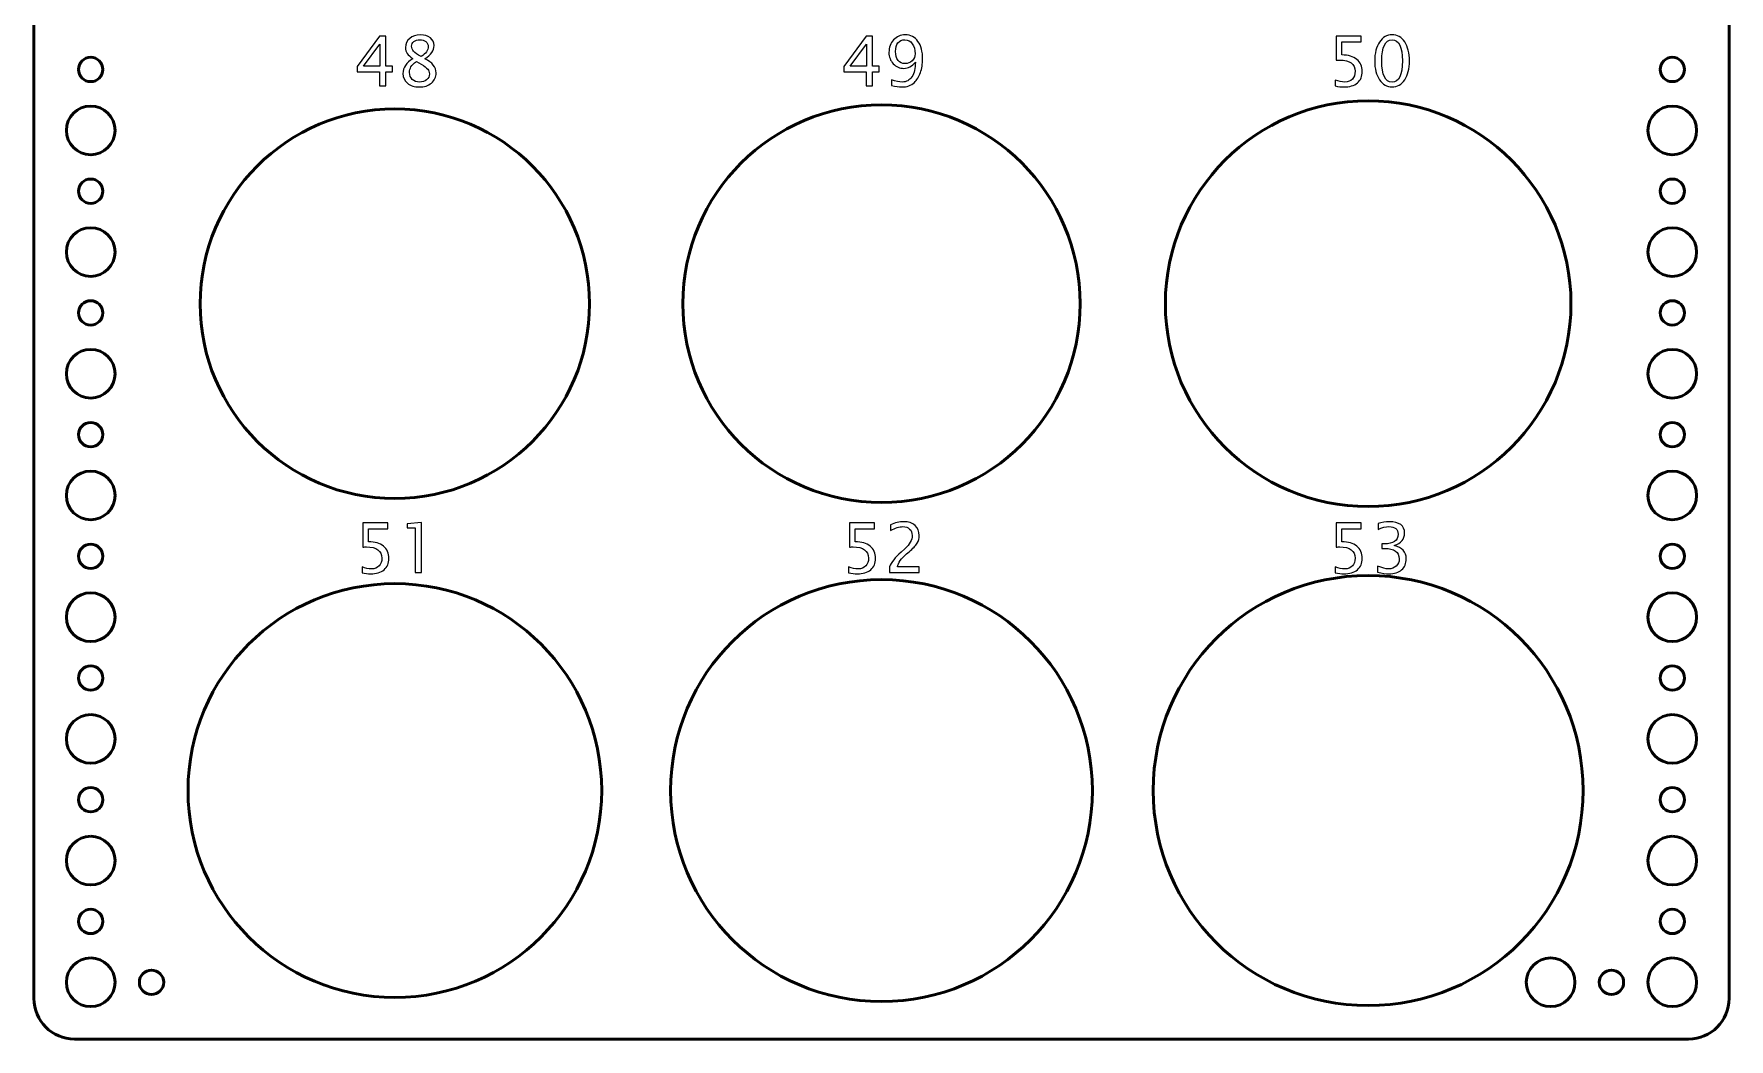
# Model space of a CAD drawing. Header units: centimetres. Extents: x -57 to 41, y -60 to 58.
# Drawn here: x -55.45 to -34.55, y -2.95 to 9.44 of the extents above; entities that cross this region are included whole.
import ezdxf

# ---------------------------------------------------------------- set-up
doc = ezdxf.new("R2010")
doc.units = ezdxf.units.CM
doc.header["$MEASUREMENT"] = 0
doc.layers.add('Layer 1', color=7, linetype='Continuous')

msp = doc.modelspace()

# ---------------------------------------------------------------- linework, layer by layer
at = {"layer": 'Layer 1', "lineweight": 53}
for centre, major_axis in [((-54.75, 9), (0, 0.15)), ((-35.25, 9), (0, 0.15)), ((-38.99995, 6.11322), (0, 2.50005)), ((-54.74999, 8.25001), (0, 0.30001)), ((-50.99995, 6.11322), (0, 2.40005)), ((-44.99995, 6.11322), (0, 2.45005)), ((-35.24999, 8.25001), (0, 0.30001)), ((-54.75, 7.5), (0, 0.15)), ((-35.25, 7.5), (0, 0.15)), ((-54.74999, 6.75001), (0, 0.30001)), ((-35.24999, 6.75001), (0, 0.30001)), ((-54.75, 6), (0, 0.15)), ((-35.25, 6), (0, 0.15)), ((-54.74999, 5.25001), (0, 0.30001)), ((-35.24999, 5.25001), (0, 0.30001)), ((-54.75, 4.5), (0, 0.15)), ((-35.25, 4.5), (0, 0.15)), ((-54.74999, 3.75001), (0, 0.30001)), ((-35.24999, 3.75001), (0, 0.30001)), ((-54.75, 3), (0, 0.15)), ((-35.25, 3), (0, 0.15)), ((-38.99995, 0.11322), (0, 2.65005)), ((-54.74999, 2.25001), (0, 0.30001)), ((-50.99995, 0.11322), (0, 2.55005)), ((-44.99995, 0.11322), (0, 2.60005)), ((-35.24999, 2.25001), (0, 0.30001)), ((-54.75, 1.5), (0, 0.15)), ((-35.25, 1.5), (0, 0.15)), ((-54.74999, 0.75001), (0, 0.30001)), ((-35.25001, 0.75001), (0, 0.30001)), ((-54.75, 0), (0, 0.15)), ((-35.25, 0), (0, 0.15)), ((-54.74999, -0.74999), (0, 0.30001)), ((-35.25001, -0.74999), (0, 0.30001)), ((-54.75, -1.5), (0, 0.15)), ((-35.25, -1.5), (0, 0.15)), ((-54.74999, -2.24999), (0, 0.30001)), ((-35.25001, -2.24999), (0, 0.30001))]:
    msp.add_ellipse(centre, major_axis=major_axis, ratio=1, dxfattribs=at)
for points, knots in [([(-55.45, -2.45), (-55.45, -2.45), (-55.45, 26.45), (-55.45, 26.45), (-55.45, 26.45), (-55.45, 26.72614), (-55.22614, 26.95), (-54.95, 26.95), (-54.95, 26.95), (-54.95, 26.95), (-35.05, 26.95), (-35.05, 26.95), (-35.05, 26.95), (-34.77386, 26.95), (-34.55, 26.72614), (-34.55, 26.45), (-34.55, 26.45), (-34.55, 26.45), (-34.55, -2.45), (-34.55, -2.45), (-34.55, -2.45), (-34.55, -2.72614), (-34.77386, -2.95), (-35.05, -2.95), (-35.05, -2.95), (-35.05, -2.95), (-54.95, -2.95), (-54.95, -2.95), (-54.95, -2.95), (-55.22614, -2.95), (-55.45, -2.72614), (-55.45, -2.45)], [0, 0, 0, 0, 0.11111111, 0.11111111, 0.11111111, 0.11111111, 0.22222222, 0.22222222, 0.22222222, 0.22222222, 0.33333333, 0.33333333, 0.33333333, 0.33333333, 0.44444444, 0.44444444, 0.44444444, 0.44444444, 0.55555556, 0.55555556, 0.55555556, 0.55555556, 0.66666667, 0.66666667, 0.66666667, 0.66666667, 0.77777778, 0.77777778, 0.77777778, 0.77777778, 1, 1, 1, 1]), ([(-36.45, -2.25), (-36.45, -2.41569), (-36.58431, -2.55), (-36.75, -2.55), (-36.75, -2.55), (-36.91569, -2.55), (-37.05, -2.41569), (-37.05, -2.25), (-37.05, -2.25), (-37.05, -2.08431), (-36.91569, -1.95), (-36.75, -1.95), (-36.75, -1.95), (-36.58431, -1.95), (-36.45, -2.08431), (-36.45, -2.25)], [0, 0, 0, 0, 0.2, 0.2, 0.2, 0.2, 0.4, 0.4, 0.4, 0.4, 0.6, 0.6, 0.6, 0.6, 1, 1, 1, 1]), ([(-54.15, -2.25), (-54.15, -2.33284), (-54.08284, -2.4), (-54, -2.4), (-54, -2.4), (-53.91716, -2.4), (-53.85, -2.33284), (-53.85, -2.25), (-53.85, -2.25), (-53.85, -2.16716), (-53.91716, -2.1), (-54, -2.1), (-54, -2.1), (-54.08284, -2.1), (-54.15, -2.16716), (-54.15, -2.25)], [0, 0, 0, 0, 0.2, 0.2, 0.2, 0.2, 0.4, 0.4, 0.4, 0.4, 0.6, 0.6, 0.6, 0.6, 1, 1, 1, 1]), ([(-35.85, -2.25), (-35.85, -2.33284), (-35.91716, -2.4), (-36, -2.4), (-36, -2.4), (-36.08284, -2.4), (-36.15, -2.33284), (-36.15, -2.25), (-36.15, -2.25), (-36.15, -2.16716), (-36.08284, -2.1), (-36, -2.1), (-36, -2.1), (-35.91716, -2.1), (-35.85, -2.16716), (-35.85, -2.25)], [0, 0, 0, 0, 0.2, 0.2, 0.2, 0.2, 0.4, 0.4, 0.4, 0.4, 0.6, 0.6, 0.6, 0.6, 1, 1, 1, 1])]:
    msp.add_open_spline(points, degree=3, knots=knots, dxfattribs=at)
at = {"layer": 'Layer 1', "color": 5, "lineweight": 9}
for points, knots in [([(-51.18896, 8.79958), (-51.18896, 8.79958), (-51.18896, 8.97315), (-51.18896, 8.97315), (-51.18896, 8.97315), (-51.18896, 8.97315), (-51.46497, 8.97315), (-51.46497, 8.97315), (-51.46497, 8.97315), (-51.46497, 8.97315), (-51.46497, 9.03495), (-51.46497, 9.03495), (-51.46497, 9.03495), (-51.46497, 9.03495), (-51.18896, 9.41172), (-51.18896, 9.41172), (-51.18896, 9.41172), (-51.18896, 9.41172), (-51.11276, 9.41172), (-51.11276, 9.41172), (-51.11276, 9.41172), (-51.11276, 9.41172), (-51.11276, 9.04003), (-51.11276, 9.04003), (-51.11276, 9.04003), (-51.11276, 9.04003), (-51.03063, 9.04003), (-51.03063, 9.04003), (-51.03063, 9.04003), (-51.03063, 9.04003), (-51.03063, 8.97315), (-51.03063, 8.97315), (-51.03063, 8.97315), (-51.03063, 8.97315), (-51.11276, 8.97315), (-51.11276, 8.97315), (-51.11276, 8.97315), (-51.11276, 8.97315), (-51.11276, 8.79958), (-51.11276, 8.79958), (-51.11276, 8.79958), (-51.11276, 8.79958), (-51.18896, 8.79958), (-51.18896, 8.79958)], [0, 0, 0, 0, 0.08333333, 0.08333333, 0.08333333, 0.08333333, 0.16666667, 0.16666667, 0.16666667, 0.16666667, 0.25, 0.25, 0.25, 0.25, 0.33333333, 0.33333333, 0.33333333, 0.33333333, 0.41666667, 0.41666667, 0.41666667, 0.41666667, 0.5, 0.5, 0.5, 0.5, 0.58333333, 0.58333333, 0.58333333, 0.58333333, 0.66666667, 0.66666667, 0.66666667, 0.66666667, 0.75, 0.75, 0.75, 0.75, 0.83333333, 0.83333333, 0.83333333, 0.83333333, 1, 1, 1, 1]), ([(-50.77804, 9.13274), (-50.81162, 9.15617), (-50.83505, 9.1779), (-50.84817, 9.19808), (-50.84817, 9.19808), (-50.86129, 9.21812), (-50.86778, 9.24239), (-50.86778, 9.27075), (-50.86778, 9.27075), (-50.86778, 9.31704), (-50.85085, 9.35471), (-50.81712, 9.38364), (-50.81712, 9.38364), (-50.78326, 9.41257), (-50.73909, 9.42696), (-50.68462, 9.42696), (-50.68462, 9.42696), (-50.63438, 9.42696), (-50.5936, 9.41469), (-50.56242, 9.39013), (-50.56242, 9.39013), (-50.53123, 9.36572), (-50.51557, 9.33383), (-50.51557, 9.29474), (-50.51557, 9.29474), (-50.51557, 9.23547), (-50.55353, 9.18143), (-50.6293, 9.13274), (-50.6293, 9.13274), (-50.53716, 9.08759), (-50.49101, 9.02931), (-50.49101, 8.95791), (-50.49101, 8.95791), (-50.49101, 8.90697), (-50.51035, 8.86534), (-50.54887, 8.83288), (-50.54887, 8.83288), (-50.58739, 8.80057), (-50.63692, 8.78434), (-50.6976, 8.78434), (-50.6976, 8.78434), (-50.75814, 8.78434), (-50.80696, 8.79958), (-50.84422, 8.83006), (-50.84422, 8.83006), (-50.88133, 8.8604), (-50.89996, 8.90047), (-50.89996, 8.95001), (-50.89996, 8.95001), (-50.89996, 9.02338), (-50.85932, 9.0842), (-50.77804, 9.13274)], [0, 0, 0, 0, 0.07142857, 0.07142857, 0.07142857, 0.07142857, 0.14285714, 0.14285714, 0.14285714, 0.14285714, 0.21428571, 0.21428571, 0.21428571, 0.21428571, 0.28571429, 0.28571429, 0.28571429, 0.28571429, 0.35714286, 0.35714286, 0.35714286, 0.35714286, 0.42857143, 0.42857143, 0.42857143, 0.42857143, 0.5, 0.5, 0.5, 0.5, 0.57142857, 0.57142857, 0.57142857, 0.57142857, 0.64285714, 0.64285714, 0.64285714, 0.64285714, 0.71428571, 0.71428571, 0.71428571, 0.71428571, 0.78571429, 0.78571429, 0.78571429, 0.78571429, 0.85714286, 0.85714286, 0.85714286, 0.85714286, 1, 1, 1, 1]), ([(-45.18896, 8.79958), (-45.18896, 8.79958), (-45.18896, 8.97315), (-45.18896, 8.97315), (-45.18896, 8.97315), (-45.18896, 8.97315), (-45.46497, 8.97315), (-45.46497, 8.97315), (-45.46497, 8.97315), (-45.46497, 8.97315), (-45.46497, 9.03495), (-45.46497, 9.03495), (-45.46497, 9.03495), (-45.46497, 9.03495), (-45.18896, 9.41172), (-45.18896, 9.41172), (-45.18896, 9.41172), (-45.18896, 9.41172), (-45.11276, 9.41172), (-45.11276, 9.41172), (-45.11276, 9.41172), (-45.11276, 9.41172), (-45.11276, 9.04003), (-45.11276, 9.04003), (-45.11276, 9.04003), (-45.11276, 9.04003), (-45.03063, 9.04003), (-45.03063, 9.04003), (-45.03063, 9.04003), (-45.03063, 9.04003), (-45.03063, 8.97315), (-45.03063, 8.97315), (-45.03063, 8.97315), (-45.03063, 8.97315), (-45.11276, 8.97315), (-45.11276, 8.97315), (-45.11276, 8.97315), (-45.11276, 8.97315), (-45.11276, 8.79958), (-45.11276, 8.79958), (-45.11276, 8.79958), (-45.11276, 8.79958), (-45.18896, 8.79958), (-45.18896, 8.79958)], [0, 0, 0, 0, 0.08333333, 0.08333333, 0.08333333, 0.08333333, 0.16666667, 0.16666667, 0.16666667, 0.16666667, 0.25, 0.25, 0.25, 0.25, 0.33333333, 0.33333333, 0.33333333, 0.33333333, 0.41666667, 0.41666667, 0.41666667, 0.41666667, 0.5, 0.5, 0.5, 0.5, 0.58333333, 0.58333333, 0.58333333, 0.58333333, 0.66666667, 0.66666667, 0.66666667, 0.66666667, 0.75, 0.75, 0.75, 0.75, 0.83333333, 0.83333333, 0.83333333, 0.83333333, 1, 1, 1, 1]), ([(-44.87625, 8.80297), (-44.87625, 8.80297), (-44.87625, 8.87239), (-44.87625, 8.87239), (-44.87625, 8.87239), (-44.82446, 8.85433), (-44.78043, 8.8453), (-44.74403, 8.8453), (-44.74403, 8.8453), (-44.69337, 8.8453), (-44.65372, 8.86689), (-44.62521, 8.91007), (-44.62521, 8.91007), (-44.59671, 8.95325), (-44.58246, 9.01336), (-44.58246, 9.09027), (-44.58246, 9.09027), (-44.6238, 9.03933), (-44.67079, 9.01379), (-44.72357, 9.01379), (-44.72357, 9.01379), (-44.77507, 9.01379), (-44.81882, 9.0327), (-44.85466, 9.07066), (-44.85466, 9.07066), (-44.8905, 9.10861), (-44.90842, 9.15476), (-44.90842, 9.20937), (-44.90842, 9.20937), (-44.90842, 9.27202), (-44.88937, 9.32395), (-44.85113, 9.36516), (-44.85113, 9.36516), (-44.81303, 9.40636), (-44.76505, 9.42696), (-44.7072, 9.42696), (-44.7072, 9.42696), (-44.64073, 9.42696), (-44.58838, 9.40029), (-44.55014, 9.34695), (-44.55014, 9.34695), (-44.5119, 9.29361), (-44.49271, 9.22066), (-44.49271, 9.12795), (-44.49271, 9.12795), (-44.49271, 9.06896), (-44.50188, 9.01351), (-44.52037, 8.96158), (-44.52037, 8.96158), (-44.53885, 8.90951), (-44.56355, 8.86915), (-44.59473, 8.84022), (-44.59473, 8.84022), (-44.63453, 8.80297), (-44.68702, 8.78434), (-44.75193, 8.78434), (-44.75193, 8.78434), (-44.78396, 8.78434), (-44.82531, 8.79055), (-44.87625, 8.80297)], [0, 0, 0, 0, 0.0625, 0.0625, 0.0625, 0.0625, 0.125, 0.125, 0.125, 0.125, 0.1875, 0.1875, 0.1875, 0.1875, 0.25, 0.25, 0.25, 0.25, 0.3125, 0.3125, 0.3125, 0.3125, 0.375, 0.375, 0.375, 0.375, 0.4375, 0.4375, 0.4375, 0.4375, 0.5, 0.5, 0.5, 0.5, 0.5625, 0.5625, 0.5625, 0.5625, 0.625, 0.625, 0.625, 0.625, 0.6875, 0.6875, 0.6875, 0.6875, 0.75, 0.75, 0.75, 0.75, 0.8125, 0.8125, 0.8125, 0.8125, 0.875, 0.875, 0.875, 0.875, 1, 1, 1, 1]), ([(-39.40486, 8.79704), (-39.40486, 8.79704), (-39.40486, 8.86985), (-39.40486, 8.86985), (-39.40486, 8.86985), (-39.36436, 8.85348), (-39.32597, 8.8453), (-39.28929, 8.8453), (-39.28929, 8.8453), (-39.24921, 8.8453), (-39.2176, 8.85715), (-39.1946, 8.88086), (-39.1946, 8.88086), (-39.1716, 8.90457), (-39.16017, 8.93716), (-39.16017, 8.97865), (-39.16017, 8.97865), (-39.16017, 9.02324), (-39.1764, 9.05739), (-39.20885, 9.08096), (-39.20885, 9.08096), (-39.24131, 9.10452), (-39.2883, 9.11623), (-39.34968, 9.11623), (-39.34968, 9.11623), (-39.36393, 9.11623), (-39.37903, 9.11525), (-39.3947, 9.11327), (-39.3947, 9.11327), (-39.3947, 9.11327), (-39.3947, 9.41172), (-39.3947, 9.41172), (-39.3947, 9.41172), (-39.3947, 9.41172), (-39.08481, 9.41172), (-39.08481, 9.41172), (-39.08481, 9.41172), (-39.08481, 9.41172), (-39.08481, 9.3406), (-39.08481, 9.3406), (-39.08481, 9.3406), (-39.08481, 9.3406), (-39.32358, 9.3406), (-39.32358, 9.3406), (-39.32358, 9.3406), (-39.32358, 9.3406), (-39.32358, 9.17889), (-39.32358, 9.17889), (-39.32358, 9.17889), (-39.24484, 9.17889), (-39.18345, 9.16083), (-39.13928, 9.1247), (-39.13928, 9.1247), (-39.09512, 9.08872), (-39.07296, 9.03876), (-39.07296, 8.97484), (-39.07296, 8.97484), (-39.07296, 8.91529), (-39.093, 8.86872), (-39.13308, 8.835), (-39.13308, 8.835), (-39.17315, 8.80127), (-39.22847, 8.78434), (-39.29902, 8.78434), (-39.29902, 8.78434), (-39.33049, 8.78434), (-39.36577, 8.78857), (-39.40486, 8.79704)], [0, 0, 0, 0, 0.05555556, 0.05555556, 0.05555556, 0.05555556, 0.11111111, 0.11111111, 0.11111111, 0.11111111, 0.16666667, 0.16666667, 0.16666667, 0.16666667, 0.22222222, 0.22222222, 0.22222222, 0.22222222, 0.27777778, 0.27777778, 0.27777778, 0.27777778, 0.33333333, 0.33333333, 0.33333333, 0.33333333, 0.38888889, 0.38888889, 0.38888889, 0.38888889, 0.44444444, 0.44444444, 0.44444444, 0.44444444, 0.5, 0.5, 0.5, 0.5, 0.55555556, 0.55555556, 0.55555556, 0.55555556, 0.61111111, 0.61111111, 0.61111111, 0.61111111, 0.66666667, 0.66666667, 0.66666667, 0.66666667, 0.72222222, 0.72222222, 0.72222222, 0.72222222, 0.77777778, 0.77777778, 0.77777778, 0.77777778, 0.83333333, 0.83333333, 0.83333333, 0.83333333, 0.88888889, 0.88888889, 0.88888889, 0.88888889, 1, 1, 1, 1]), ([(-38.70522, 8.78434), (-38.76943, 8.78434), (-38.82122, 8.81383), (-38.86045, 8.87268), (-38.86045, 8.87268), (-38.89982, 8.93152), (-38.91943, 9.00913), (-38.91943, 9.10565), (-38.91943, 9.10565), (-38.91943, 9.20217), (-38.89982, 9.27978), (-38.86045, 9.33863), (-38.86045, 9.33863), (-38.82122, 9.39747), (-38.76943, 9.42696), (-38.70522, 9.42696), (-38.70522, 9.42696), (-38.64073, 9.42696), (-38.58895, 9.39761), (-38.54972, 9.33891), (-38.54972, 9.33891), (-38.51063, 9.28021), (-38.49101, 9.20245), (-38.49101, 9.10565), (-38.49101, 9.10565), (-38.49101, 9.00913), (-38.51063, 8.93152), (-38.54972, 8.87268), (-38.54972, 8.87268), (-38.58895, 8.81383), (-38.64073, 8.78434), (-38.70522, 8.78434)], [0, 0, 0, 0, 0.11111111, 0.11111111, 0.11111111, 0.11111111, 0.22222222, 0.22222222, 0.22222222, 0.22222222, 0.33333333, 0.33333333, 0.33333333, 0.33333333, 0.44444444, 0.44444444, 0.44444444, 0.44444444, 0.55555556, 0.55555556, 0.55555556, 0.55555556, 0.66666667, 0.66666667, 0.66666667, 0.66666667, 0.77777778, 0.77777778, 0.77777778, 0.77777778, 1, 1, 1, 1]), ([(-51.38468, 9.04003), (-51.38468, 9.04003), (-51.18388, 9.04003), (-51.18388, 9.04003), (-51.18388, 9.04003), (-51.18388, 9.04003), (-51.18388, 9.31125), (-51.18388, 9.31125), (-51.18388, 9.31125), (-51.18388, 9.31125), (-51.38468, 9.04003), (-51.38468, 9.04003)], [0, 0, 0, 0, 0.25, 0.25, 0.25, 0.25, 0.5, 0.5, 0.5, 0.5, 1, 1, 1, 1]), ([(-50.67474, 9.15829), (-50.61773, 9.19596), (-50.58923, 9.23773), (-50.58923, 9.28388), (-50.58923, 9.28388), (-50.58923, 9.30857), (-50.59882, 9.32833), (-50.61787, 9.34342), (-50.61787, 9.34342), (-50.63707, 9.35852), (-50.66204, 9.366), (-50.69295, 9.366), (-50.69295, 9.366), (-50.72286, 9.366), (-50.74727, 9.35866), (-50.76604, 9.34385), (-50.76604, 9.34385), (-50.78481, 9.32903), (-50.79412, 9.30998), (-50.79412, 9.28642), (-50.79412, 9.28642), (-50.79412, 9.26356), (-50.78566, 9.24295), (-50.76872, 9.22461), (-50.76872, 9.22461), (-50.75179, 9.2064), (-50.72046, 9.18425), (-50.67474, 9.15829)], [0, 0, 0, 0, 0.125, 0.125, 0.125, 0.125, 0.25, 0.25, 0.25, 0.25, 0.375, 0.375, 0.375, 0.375, 0.5, 0.5, 0.5, 0.5, 0.625, 0.625, 0.625, 0.625, 0.75, 0.75, 0.75, 0.75, 1, 1, 1, 1]), ([(-45.38468, 9.04003), (-45.38468, 9.04003), (-45.18388, 9.04003), (-45.18388, 9.04003), (-45.18388, 9.04003), (-45.18388, 9.04003), (-45.18388, 9.31125), (-45.18388, 9.31125), (-45.18388, 9.31125), (-45.18388, 9.31125), (-45.38468, 9.04003), (-45.38468, 9.04003)], [0, 0, 0, 0, 0.25, 0.25, 0.25, 0.25, 0.5, 0.5, 0.5, 0.5, 1, 1, 1, 1]), ([(-44.82714, 9.2232), (-44.82714, 9.17663), (-44.81656, 9.1398), (-44.79539, 9.11271), (-44.79539, 9.11271), (-44.77423, 9.08575), (-44.74572, 9.07221), (-44.70974, 9.07221), (-44.70974, 9.07221), (-44.67517, 9.07221), (-44.64567, 9.08392), (-44.6214, 9.10734), (-44.6214, 9.10734), (-44.59713, 9.13077), (-44.585, 9.15913), (-44.585, 9.19215), (-44.585, 9.19215), (-44.585, 9.24436), (-44.59671, 9.28642), (-44.62027, 9.31817), (-44.62027, 9.31817), (-44.6437, 9.35006), (-44.67446, 9.366), (-44.7127, 9.366), (-44.7127, 9.366), (-44.7484, 9.366), (-44.77634, 9.3533), (-44.79666, 9.3279), (-44.79666, 9.3279), (-44.81698, 9.3025), (-44.82714, 9.26765), (-44.82714, 9.2232)], [0, 0, 0, 0, 0.11111111, 0.11111111, 0.11111111, 0.11111111, 0.22222222, 0.22222222, 0.22222222, 0.22222222, 0.33333333, 0.33333333, 0.33333333, 0.33333333, 0.44444444, 0.44444444, 0.44444444, 0.44444444, 0.55555556, 0.55555556, 0.55555556, 0.55555556, 0.66666667, 0.66666667, 0.66666667, 0.66666667, 0.77777778, 0.77777778, 0.77777778, 0.77777778, 1, 1, 1, 1]), ([(-38.70536, 8.8453), (-38.62056, 8.8453), (-38.57822, 8.93208), (-38.57822, 9.10565), (-38.57822, 9.10565), (-38.57822, 9.27922), (-38.62056, 9.366), (-38.70536, 9.366), (-38.70536, 9.366), (-38.78989, 9.366), (-38.83222, 9.27922), (-38.83222, 9.10565), (-38.83222, 9.10565), (-38.83222, 8.93208), (-38.78989, 8.8453), (-38.70536, 8.8453)], [0, 0, 0, 0, 0.2, 0.2, 0.2, 0.2, 0.4, 0.4, 0.4, 0.4, 0.6, 0.6, 0.6, 0.6, 1, 1, 1, 1]), ([(-50.73373, 9.09972), (-50.76675, 9.07432), (-50.78918, 9.05217), (-50.80104, 9.03326), (-50.80104, 9.03326), (-50.81275, 9.01435), (-50.81868, 8.99093), (-50.81868, 8.96271), (-50.81868, 8.96271), (-50.81868, 8.92771), (-50.80739, 8.89935), (-50.78467, 8.87776), (-50.78467, 8.87776), (-50.76195, 8.85617), (-50.73217, 8.8453), (-50.69506, 8.8453), (-50.69506, 8.8453), (-50.65936, 8.8453), (-50.63029, 8.85447), (-50.60786, 8.87296), (-50.60786, 8.87296), (-50.58528, 8.89144), (-50.57399, 8.91543), (-50.57399, 8.94493), (-50.57399, 8.94493), (-50.57399, 8.96863), (-50.5809, 8.98881), (-50.59487, 9.00518), (-50.59487, 9.00518), (-50.60884, 9.02155), (-50.6358, 9.04159), (-50.67573, 9.06529), (-50.67573, 9.06529), (-50.67573, 9.06529), (-50.73373, 9.09972), (-50.73373, 9.09972)], [0, 0, 0, 0, 0.1, 0.1, 0.1, 0.1, 0.2, 0.2, 0.2, 0.2, 0.3, 0.3, 0.3, 0.3, 0.4, 0.4, 0.4, 0.4, 0.5, 0.5, 0.5, 0.5, 0.6, 0.6, 0.6, 0.6, 0.7, 0.7, 0.7, 0.7, 0.8, 0.8, 0.8, 0.8, 1, 1, 1, 1]), ([(-51.40486, 2.79704), (-51.40486, 2.79704), (-51.40486, 2.86985), (-51.40486, 2.86985), (-51.40486, 2.86985), (-51.36436, 2.85348), (-51.32597, 2.8453), (-51.28929, 2.8453), (-51.28929, 2.8453), (-51.24921, 2.8453), (-51.2176, 2.85715), (-51.1946, 2.88086), (-51.1946, 2.88086), (-51.1716, 2.90457), (-51.16017, 2.93716), (-51.16017, 2.97865), (-51.16017, 2.97865), (-51.16017, 3.02324), (-51.1764, 3.05739), (-51.20885, 3.08096), (-51.20885, 3.08096), (-51.24131, 3.10452), (-51.2883, 3.11623), (-51.34968, 3.11623), (-51.34968, 3.11623), (-51.36393, 3.11623), (-51.37903, 3.11525), (-51.3947, 3.11327), (-51.3947, 3.11327), (-51.3947, 3.11327), (-51.3947, 3.41172), (-51.3947, 3.41172), (-51.3947, 3.41172), (-51.3947, 3.41172), (-51.08481, 3.41172), (-51.08481, 3.41172), (-51.08481, 3.41172), (-51.08481, 3.41172), (-51.08481, 3.3406), (-51.08481, 3.3406), (-51.08481, 3.3406), (-51.08481, 3.3406), (-51.32358, 3.3406), (-51.32358, 3.3406), (-51.32358, 3.3406), (-51.32358, 3.3406), (-51.32358, 3.17889), (-51.32358, 3.17889), (-51.32358, 3.17889), (-51.24484, 3.17889), (-51.18345, 3.16083), (-51.13928, 3.1247), (-51.13928, 3.1247), (-51.09512, 3.08872), (-51.07296, 3.03876), (-51.07296, 2.97484), (-51.07296, 2.97484), (-51.07296, 2.91529), (-51.093, 2.86872), (-51.13308, 2.835), (-51.13308, 2.835), (-51.17315, 2.80127), (-51.22847, 2.78434), (-51.29902, 2.78434), (-51.29902, 2.78434), (-51.33049, 2.78434), (-51.36577, 2.78857), (-51.40486, 2.79704)], [0, 0, 0, 0, 0.05555556, 0.05555556, 0.05555556, 0.05555556, 0.11111111, 0.11111111, 0.11111111, 0.11111111, 0.16666667, 0.16666667, 0.16666667, 0.16666667, 0.22222222, 0.22222222, 0.22222222, 0.22222222, 0.27777778, 0.27777778, 0.27777778, 0.27777778, 0.33333333, 0.33333333, 0.33333333, 0.33333333, 0.38888889, 0.38888889, 0.38888889, 0.38888889, 0.44444444, 0.44444444, 0.44444444, 0.44444444, 0.5, 0.5, 0.5, 0.5, 0.55555556, 0.55555556, 0.55555556, 0.55555556, 0.61111111, 0.61111111, 0.61111111, 0.61111111, 0.66666667, 0.66666667, 0.66666667, 0.66666667, 0.72222222, 0.72222222, 0.72222222, 0.72222222, 0.77777778, 0.77777778, 0.77777778, 0.77777778, 0.83333333, 0.83333333, 0.83333333, 0.83333333, 0.88888889, 0.88888889, 0.88888889, 0.88888889, 1, 1, 1, 1]), ([(-50.75094, 2.79958), (-50.75094, 2.79958), (-50.75094, 3.35076), (-50.75094, 3.35076), (-50.75094, 3.35076), (-50.75094, 3.35076), (-50.84831, 3.35076), (-50.84831, 3.35076), (-50.84831, 3.35076), (-50.84831, 3.35076), (-50.84831, 3.40156), (-50.84831, 3.40156), (-50.84831, 3.40156), (-50.84831, 3.40156), (-50.66966, 3.4168), (-50.66966, 3.4168), (-50.66966, 3.4168), (-50.66966, 3.4168), (-50.66966, 2.79958), (-50.66966, 2.79958), (-50.66966, 2.79958), (-50.66966, 2.79958), (-50.75094, 2.79958), (-50.75094, 2.79958)], [0, 0, 0, 0, 0.14285714, 0.14285714, 0.14285714, 0.14285714, 0.28571429, 0.28571429, 0.28571429, 0.28571429, 0.42857143, 0.42857143, 0.42857143, 0.42857143, 0.57142857, 0.57142857, 0.57142857, 0.57142857, 0.71428571, 0.71428571, 0.71428571, 0.71428571, 1, 1, 1, 1]), ([(-45.40486, 2.79704), (-45.40486, 2.79704), (-45.40486, 2.86985), (-45.40486, 2.86985), (-45.40486, 2.86985), (-45.36436, 2.85348), (-45.32597, 2.8453), (-45.28929, 2.8453), (-45.28929, 2.8453), (-45.24921, 2.8453), (-45.2176, 2.85715), (-45.1946, 2.88086), (-45.1946, 2.88086), (-45.1716, 2.90457), (-45.16017, 2.93716), (-45.16017, 2.97865), (-45.16017, 2.97865), (-45.16017, 3.02324), (-45.1764, 3.05739), (-45.20885, 3.08096), (-45.20885, 3.08096), (-45.24131, 3.10452), (-45.2883, 3.11623), (-45.34968, 3.11623), (-45.34968, 3.11623), (-45.36393, 3.11623), (-45.37903, 3.11525), (-45.3947, 3.11327), (-45.3947, 3.11327), (-45.3947, 3.11327), (-45.3947, 3.41172), (-45.3947, 3.41172), (-45.3947, 3.41172), (-45.3947, 3.41172), (-45.08481, 3.41172), (-45.08481, 3.41172), (-45.08481, 3.41172), (-45.08481, 3.41172), (-45.08481, 3.3406), (-45.08481, 3.3406), (-45.08481, 3.3406), (-45.08481, 3.3406), (-45.32358, 3.3406), (-45.32358, 3.3406), (-45.32358, 3.3406), (-45.32358, 3.3406), (-45.32358, 3.17889), (-45.32358, 3.17889), (-45.32358, 3.17889), (-45.24484, 3.17889), (-45.18345, 3.16083), (-45.13928, 3.1247), (-45.13928, 3.1247), (-45.09512, 3.08872), (-45.07296, 3.03876), (-45.07296, 2.97484), (-45.07296, 2.97484), (-45.07296, 2.91529), (-45.093, 2.86872), (-45.13308, 2.835), (-45.13308, 2.835), (-45.17315, 2.80127), (-45.22847, 2.78434), (-45.29902, 2.78434), (-45.29902, 2.78434), (-45.33049, 2.78434), (-45.36577, 2.78857), (-45.40486, 2.79704)], [0, 0, 0, 0, 0.05555556, 0.05555556, 0.05555556, 0.05555556, 0.11111111, 0.11111111, 0.11111111, 0.11111111, 0.16666667, 0.16666667, 0.16666667, 0.16666667, 0.22222222, 0.22222222, 0.22222222, 0.22222222, 0.27777778, 0.27777778, 0.27777778, 0.27777778, 0.33333333, 0.33333333, 0.33333333, 0.33333333, 0.38888889, 0.38888889, 0.38888889, 0.38888889, 0.44444444, 0.44444444, 0.44444444, 0.44444444, 0.5, 0.5, 0.5, 0.5, 0.55555556, 0.55555556, 0.55555556, 0.55555556, 0.61111111, 0.61111111, 0.61111111, 0.61111111, 0.66666667, 0.66666667, 0.66666667, 0.66666667, 0.72222222, 0.72222222, 0.72222222, 0.72222222, 0.77777778, 0.77777778, 0.77777778, 0.77777778, 0.83333333, 0.83333333, 0.83333333, 0.83333333, 0.88888889, 0.88888889, 0.88888889, 0.88888889, 1, 1, 1, 1]), ([(-44.9025, 2.79958), (-44.9025, 2.79958), (-44.9025, 2.8707), (-44.9025, 2.8707), (-44.9025, 2.8707), (-44.87879, 2.92616), (-44.83095, 2.98669), (-44.75884, 3.05203), (-44.75884, 3.05203), (-44.75884, 3.05203), (-44.71228, 3.0938), (-44.71228, 3.0938), (-44.71228, 3.0938), (-44.65231, 3.14827), (-44.62225, 3.20217), (-44.62225, 3.25579), (-44.62225, 3.25579), (-44.62225, 3.29008), (-44.63255, 3.3169), (-44.65301, 3.33651), (-44.65301, 3.33651), (-44.67347, 3.35612), (-44.70184, 3.366), (-44.73782, 3.366), (-44.73782, 3.366), (-44.77987, 3.366), (-44.82968, 3.34992), (-44.88726, 3.31774), (-44.88726, 3.31774), (-44.88726, 3.31774), (-44.88726, 3.38886), (-44.88726, 3.38886), (-44.88726, 3.38886), (-44.83293, 3.41426), (-44.77888, 3.42696), (-44.72498, 3.42696), (-44.72498, 3.42696), (-44.66769, 3.42696), (-44.62168, 3.41158), (-44.58697, 3.38068), (-44.58697, 3.38068), (-44.5524, 3.34977), (-44.53504, 3.30885), (-44.53504, 3.25777), (-44.53504, 3.25777), (-44.53504, 3.22108), (-44.54379, 3.18848), (-44.56129, 3.16012), (-44.56129, 3.16012), (-44.57893, 3.13162), (-44.61152, 3.09718), (-44.65936, 3.05654), (-44.65936, 3.05654), (-44.65936, 3.05654), (-44.69083, 3.02973), (-44.69083, 3.02973), (-44.69083, 3.02973), (-44.7563, 2.97428), (-44.79412, 2.92122), (-44.80428, 2.8707), (-44.80428, 2.8707), (-44.80428, 2.8707), (-44.53758, 2.8707), (-44.53758, 2.8707), (-44.53758, 2.8707), (-44.53758, 2.8707), (-44.53758, 2.79958), (-44.53758, 2.79958), (-44.53758, 2.79958), (-44.53758, 2.79958), (-44.9025, 2.79958), (-44.9025, 2.79958)], [0, 0, 0, 0, 0.05263158, 0.05263158, 0.05263158, 0.05263158, 0.10526316, 0.10526316, 0.10526316, 0.10526316, 0.15789474, 0.15789474, 0.15789474, 0.15789474, 0.21052632, 0.21052632, 0.21052632, 0.21052632, 0.26315789, 0.26315789, 0.26315789, 0.26315789, 0.31578947, 0.31578947, 0.31578947, 0.31578947, 0.36842105, 0.36842105, 0.36842105, 0.36842105, 0.42105263, 0.42105263, 0.42105263, 0.42105263, 0.47368421, 0.47368421, 0.47368421, 0.47368421, 0.52631579, 0.52631579, 0.52631579, 0.52631579, 0.57894737, 0.57894737, 0.57894737, 0.57894737, 0.63157895, 0.63157895, 0.63157895, 0.63157895, 0.68421053, 0.68421053, 0.68421053, 0.68421053, 0.73684211, 0.73684211, 0.73684211, 0.73684211, 0.78947368, 0.78947368, 0.78947368, 0.78947368, 0.84210526, 0.84210526, 0.84210526, 0.84210526, 0.89473684, 0.89473684, 0.89473684, 0.89473684, 1, 1, 1, 1]), ([(-39.40486, 2.79704), (-39.40486, 2.79704), (-39.40486, 2.86985), (-39.40486, 2.86985), (-39.40486, 2.86985), (-39.36436, 2.85348), (-39.32597, 2.8453), (-39.28929, 2.8453), (-39.28929, 2.8453), (-39.24921, 2.8453), (-39.2176, 2.85715), (-39.1946, 2.88086), (-39.1946, 2.88086), (-39.1716, 2.90457), (-39.16017, 2.93716), (-39.16017, 2.97865), (-39.16017, 2.97865), (-39.16017, 3.02324), (-39.1764, 3.05739), (-39.20885, 3.08096), (-39.20885, 3.08096), (-39.24131, 3.10452), (-39.2883, 3.11623), (-39.34968, 3.11623), (-39.34968, 3.11623), (-39.36393, 3.11623), (-39.37903, 3.11525), (-39.3947, 3.11327), (-39.3947, 3.11327), (-39.3947, 3.11327), (-39.3947, 3.41172), (-39.3947, 3.41172), (-39.3947, 3.41172), (-39.3947, 3.41172), (-39.08481, 3.41172), (-39.08481, 3.41172), (-39.08481, 3.41172), (-39.08481, 3.41172), (-39.08481, 3.3406), (-39.08481, 3.3406), (-39.08481, 3.3406), (-39.08481, 3.3406), (-39.32358, 3.3406), (-39.32358, 3.3406), (-39.32358, 3.3406), (-39.32358, 3.3406), (-39.32358, 3.17889), (-39.32358, 3.17889), (-39.32358, 3.17889), (-39.24484, 3.17889), (-39.18345, 3.16083), (-39.13928, 3.1247), (-39.13928, 3.1247), (-39.09512, 3.08872), (-39.07296, 3.03876), (-39.07296, 2.97484), (-39.07296, 2.97484), (-39.07296, 2.91529), (-39.093, 2.86872), (-39.13308, 2.835), (-39.13308, 2.835), (-39.17315, 2.80127), (-39.22847, 2.78434), (-39.29902, 2.78434), (-39.29902, 2.78434), (-39.33049, 2.78434), (-39.36577, 2.78857), (-39.40486, 2.79704)], [0, 0, 0, 0, 0.05555556, 0.05555556, 0.05555556, 0.05555556, 0.11111111, 0.11111111, 0.11111111, 0.11111111, 0.16666667, 0.16666667, 0.16666667, 0.16666667, 0.22222222, 0.22222222, 0.22222222, 0.22222222, 0.27777778, 0.27777778, 0.27777778, 0.27777778, 0.33333333, 0.33333333, 0.33333333, 0.33333333, 0.38888889, 0.38888889, 0.38888889, 0.38888889, 0.44444444, 0.44444444, 0.44444444, 0.44444444, 0.5, 0.5, 0.5, 0.5, 0.55555556, 0.55555556, 0.55555556, 0.55555556, 0.61111111, 0.61111111, 0.61111111, 0.61111111, 0.66666667, 0.66666667, 0.66666667, 0.66666667, 0.72222222, 0.72222222, 0.72222222, 0.72222222, 0.77777778, 0.77777778, 0.77777778, 0.77777778, 0.83333333, 0.83333333, 0.83333333, 0.83333333, 0.88888889, 0.88888889, 0.88888889, 0.88888889, 1, 1, 1, 1]), ([(-38.88641, 2.80381), (-38.88641, 2.80381), (-38.88641, 2.88001), (-38.88641, 2.88001), (-38.88641, 2.88001), (-38.82827, 2.85687), (-38.78269, 2.8453), (-38.74925, 2.8453), (-38.74925, 2.8453), (-38.70988, 2.8453), (-38.67813, 2.85659), (-38.65372, 2.87931), (-38.65372, 2.87931), (-38.6293, 2.90203), (-38.61717, 2.93166), (-38.61717, 2.96807), (-38.61717, 2.96807), (-38.61717, 3.05443), (-38.67728, 3.09761), (-38.79751, 3.09761), (-38.79751, 3.09761), (-38.79751, 3.09761), (-38.82968, 3.09761), (-38.82968, 3.09761), (-38.82968, 3.09761), (-38.82968, 3.09761), (-38.82968, 3.15222), (-38.82968, 3.15222), (-38.82968, 3.15222), (-38.82968, 3.15222), (-38.80118, 3.15264), (-38.80118, 3.15264), (-38.80118, 3.15264), (-38.68815, 3.15264), (-38.63156, 3.19243), (-38.63156, 3.27216), (-38.63156, 3.27216), (-38.63156, 3.33468), (-38.6691, 3.366), (-38.74403, 3.366), (-38.74403, 3.366), (-38.78424, 3.366), (-38.82884, 3.35443), (-38.87794, 3.33129), (-38.87794, 3.33129), (-38.87794, 3.33129), (-38.87794, 3.40241), (-38.87794, 3.40241), (-38.87794, 3.40241), (-38.82982, 3.41878), (-38.7834, 3.42696), (-38.73881, 3.42696), (-38.73881, 3.42696), (-38.67813, 3.42696), (-38.63142, 3.41483), (-38.59897, 3.39056), (-38.59897, 3.39056), (-38.56651, 3.36643), (-38.55028, 3.33129), (-38.55028, 3.28529), (-38.55028, 3.28529), (-38.55028, 3.21346), (-38.59276, 3.16224), (-38.67785, 3.13176), (-38.67785, 3.13176), (-38.57921, 3.10876), (-38.52996, 3.05471), (-38.52996, 2.96934), (-38.52996, 2.96934), (-38.52996, 2.91176), (-38.54901, 2.86647), (-38.58697, 2.83359), (-38.58697, 2.83359), (-38.62493, 2.80071), (-38.67714, 2.78434), (-38.74346, 2.78434), (-38.74346, 2.78434), (-38.78128, 2.78434), (-38.82884, 2.79083), (-38.88641, 2.80381)], [0, 0, 0, 0, 0.04761905, 0.04761905, 0.04761905, 0.04761905, 0.0952381, 0.0952381, 0.0952381, 0.0952381, 0.14285714, 0.14285714, 0.14285714, 0.14285714, 0.19047619, 0.19047619, 0.19047619, 0.19047619, 0.23809524, 0.23809524, 0.23809524, 0.23809524, 0.28571429, 0.28571429, 0.28571429, 0.28571429, 0.33333333, 0.33333333, 0.33333333, 0.33333333, 0.38095238, 0.38095238, 0.38095238, 0.38095238, 0.42857143, 0.42857143, 0.42857143, 0.42857143, 0.47619048, 0.47619048, 0.47619048, 0.47619048, 0.52380952, 0.52380952, 0.52380952, 0.52380952, 0.57142857, 0.57142857, 0.57142857, 0.57142857, 0.61904762, 0.61904762, 0.61904762, 0.61904762, 0.66666667, 0.66666667, 0.66666667, 0.66666667, 0.71428571, 0.71428571, 0.71428571, 0.71428571, 0.76190476, 0.76190476, 0.76190476, 0.76190476, 0.80952381, 0.80952381, 0.80952381, 0.80952381, 0.85714286, 0.85714286, 0.85714286, 0.85714286, 0.9047619, 0.9047619, 0.9047619, 0.9047619, 1, 1, 1, 1])]:
    msp.add_open_spline(points, degree=3, knots=knots, dxfattribs=at)

doc.saveas('drawing.dxf')
